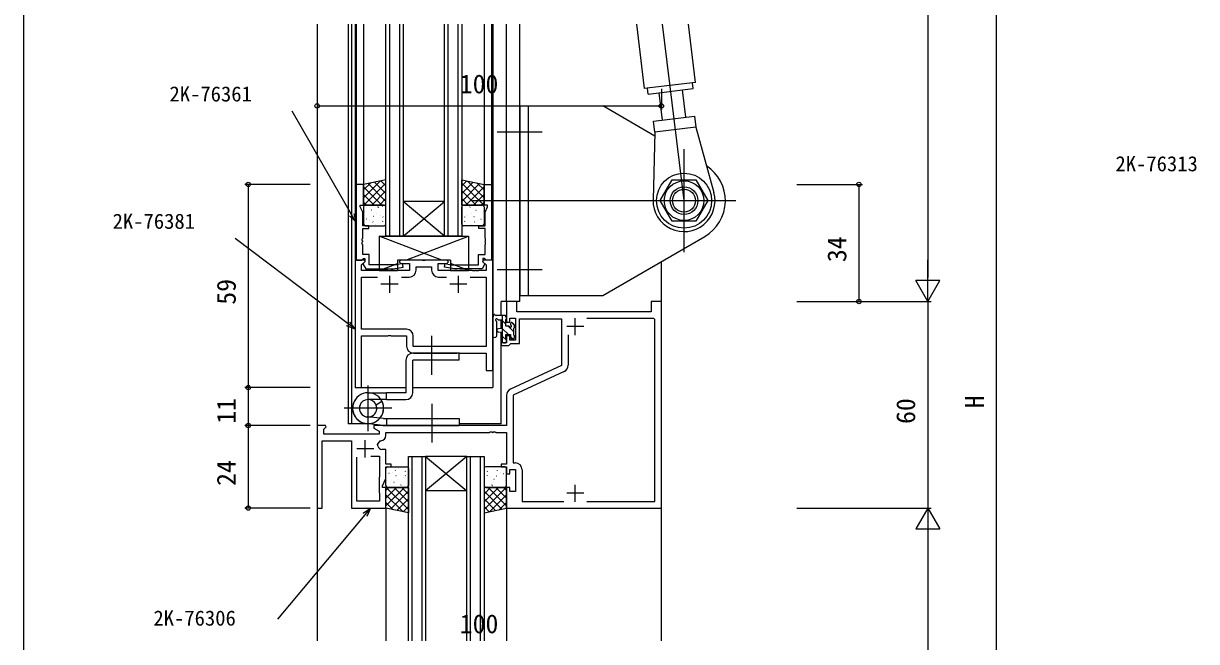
# Model space of a CAD drawing. Units: millimetres, scale not verified. Extents: x -437 to 438, y -344 to 341.
# Drawn here: x -436.7 to -95.9, y -97.5 to 82 of the extents above; entities that cross this region are included whole.
import ezdxf
from ezdxf.enums import TextEntityAlignment as Align

# ---------------------------------------------------------------- set-up
doc = ezdxf.new("R2010")
doc.units = ezdxf.units.MM
doc.header["$LTSCALE"] = 2
for name, color, linetype in [('0-2_YKK_11', 7, 'Continuous'), ('0-3_YKK_12', 2, 'Continuous'), ('0-4_YKK_13', 4, 'Continuous'), ('0-6_YKK_D', 6, 'Continuous'), ('0-7_YKK_ZWAK', 7, 'Continuous')]:
    doc.layers.add(name, color=color, linetype=linetype)
doc.styles.add('ＭＳ ゴシック', font='')
doc.styles.get('ＭＳ ゴシック').set_extended_font_data('MS Gothic')

msp = doc.modelspace()

# ---------------------------------------------------------------- linework, layer by layer
at = {"layer": '0-2_YKK_11'}
for p, q in [((-330.375, 8.798), (-330.375, 3.798)), ((-326.914, 8.368), (-324.645, 8.368)), ((-316.105, 8.368), (-313.837, 8.368)), ((-310.375, 8.798), (-310.375, 3.798)), ((-327.875, 6.298), (-332.875, 6.298)), ((-307.875, 6.298), (-312.875, 6.298)), ((-273.877, -6.002), (-278.877, -6.002)), ((-276.377, -8.502), (-276.377, -3.502)), ((-278.447, -8.402), (-278.447, -17.196)), ((-337.377, -44.002), (-337.377, -39.002)), ((-334.877, -41.502), (-339.877, -41.502)), ((-273.877, -54.402), (-278.877, -54.402)), ((-276.377, -56.902), (-276.377, -51.902))]:
    msp.add_line(p, q, dxfattribs=at)
for points in [[(-340.077, 35.298), (-340.077, 13.298), (-338.447, 13.298), (-338.147, 13.598), (-337.947, 13.798), (-337.477, 13.798), (-337.477, 12.848), (-337.977, 12.348), (-337.977, 12.011), (-337.277, 10.798), (-329.269, 10.798), (-326.39, 11.306), (-326.564, 12.291), (-328.222, 11.998), (-336.277, 11.998), (-336.277, 14.998), (-338.147, 14.998), (-338.147, 17.79), (-338.267, 17.973), (-338.267, 18.523), (-338.147, 18.707), (-338.147, 18.79), (-338.267, 18.973), (-338.267, 19.523), (-338.147, 19.707), (-338.147, 22.498), (-336.377, 22.498), (-336.377, 23.298), (-338.147, 23.298), (-338.147, 27.233), (-338.877, 28.798), (-338.877, 29.298), (-337.877, 29.298), (-337.877, 35.298)], [(-300.677, 35.298), (-300.677, 13.298), (-302.307, 13.298), (-302.607, 13.598), (-302.807, 13.798), (-303.277, 13.798), (-303.277, 12.848), (-302.777, 12.348), (-302.777, 12.011), (-303.477, 10.798), (-311.485, 10.798), (-314.364, 11.306), (-314.19, 12.291), (-312.532, 11.998), (-304.477, 11.998), (-304.477, 14.998), (-302.607, 14.998), (-302.607, 17.79), (-302.487, 17.973), (-302.487, 18.523), (-302.607, 18.707), (-302.607, 18.79), (-302.487, 18.973), (-302.487, 19.523), (-302.607, 19.707), (-302.607, 22.498), (-304.377, 22.498), (-304.377, 23.298), (-302.607, 23.298), (-302.607, 27.233), (-301.877, 28.798), (-301.877, 29.298), (-302.877, 29.298), (-302.877, 35.298)]]:
    msp.add_lwpolyline(points, close=True, dxfattribs=at)
for points in [[(-340.375, 13.298), (-340.375, -23.702), (-338.445, -23.702), (-338.445, -8.702), (-330.834, -8.702), (-330.65, -8.582), (-330.1, -8.582), (-329.917, -8.702), (-325.375, -8.702), (-325.375, -11.702)], [(-329.917, 10.298), (-330.1, 10.178), (-330.65, 10.178), (-330.834, 10.298), (-338.445, 10.298), (-338.445, 11.904), (-337.421, 12.928), (-337.575, 13.298), (-340.375, 13.298)], [(-323.375, -13.702), (-310.834, -13.702), (-310.65, -13.582), (-310.1, -13.582), (-309.917, -13.702), (-302.305, -13.702), (-302.305, -18.702), (-300.375, -18.702), (-300.375, 13.298), (-303.176, 13.298), (-303.329, 12.928), (-302.305, 11.904), (-302.305, 10.298), (-304.417, 10.298), (-304.6, 10.178), (-305.15, 10.178), (-305.334, 10.298), (-305.417, 10.298), (-305.6, 10.178), (-306.15, 10.178), (-306.334, 10.298), (-309.917, 10.298), (-310.1, 10.178), (-310.65, 10.178), (-310.834, 10.298), (-316.175, 10.298), (-316.175, 12.298), (-313.675, 12.298), (-313.175, 12.798), (-313.675, 13.298), (-319.917, 13.298), (-320.1, 13.178), (-320.65, 13.178), (-320.834, 13.298), (-327.075, 13.298), (-327.575, 12.798), (-327.075, 12.298), (-324.575, 12.298), (-324.575, 10.298), (-329.917, 10.298)], [(-322.645, 10.368), (-322.645, 11.368), (-318.105, 11.368), (-318.105, 10.368)], [(-325.445, -6.772), (-338.445, -6.772), (-338.445, 8.368), (-333.837, 8.368)], [(-306.914, 8.368), (-302.305, 8.368), (-302.305, -11.772), (-323.445, -11.772), (-323.445, -8.772)], [(-251.377, -58.702), (-251.377, 1.298), (-254.377, 1.298), (-254.377, -1.702), (-293.377, -1.702), (-293.377, 1.298), (-296.377, 1.298), (-296.377, -4.702), (-295.377, -4.702), (-295.377, -3.502), (-293.777, -3.502), (-293.777, -9.902), (-295.377, -9.902), (-295.377, -8.702), (-296.377, -8.702), (-296.377, -10.702), (-297.877, -10.702), (-297.877, -11.502), (-295.677, -11.502), (-295.377, -11.202), (-295.077, -10.902), (-292.577, -10.902), (-292.577, -3.702), (-280.377, -3.702), (-280.377, -17.241), (-295.222, -24.163)], [(-273.014, -56.772), (-253.307, -56.772), (-253.307, -3.932), (-253.607, -3.632), (-273.014, -3.632)], [(-279.602, -19.009), (-294.447, -25.931), (-294.447, -45.572), (-293.847, -45.572)], [(-296.377, -25.976), (-296.377, -34.702), (-334.877, -34.702), (-334.877, -35.502), (-333.377, -36.368), (-333.377, -37.202), (-349.447, -37.202), (-349.447, -35.796), (-348.741, -35.09), (-348.901, -34.702), (-351.377, -34.702), (-351.377, -58.702), (-349.877, -58.702), (-349.877, -39.132), (-341.377, -39.132), (-341.377, -58.702), (-331.377, -58.702), (-331.377, -52.702), (-332.377, -52.702), (-332.377, -52.202), (-331.377, -50.057), (-331.377, -46.702), (-329.877, -46.702), (-329.877, -45.902), (-331.377, -45.902), (-331.377, -41.672), (-332.566, -41.672)], [(-331.377, -37.632), (-331.377, -36.702), (-301.335, -36.702), (-301.152, -36.582), (-300.602, -36.582), (-300.419, -36.702), (-300.335, -36.702), (-300.152, -36.582), (-299.602, -36.582), (-299.419, -36.702), (-296.377, -36.702), (-296.377, -45.902), (-297.877, -45.902), (-297.877, -46.702), (-296.377, -46.702), (-296.377, -48.702), (-295.377, -48.702), (-295.377, -47.502), (-293.777, -47.502), (-293.777, -53.902), (-295.377, -53.902), (-295.377, -52.702), (-296.377, -52.702), (-296.377, -58.702), (-251.377, -58.702)], [(-333.805, -40.205), (-333.053, -39.132), (-332.877, -39.132)], [(-335.827, -43.602), (-333.307, -43.602), (-333.307, -49.629), (-333.377, -49.779), (-333.377, -54.202), (-333.307, -54.352), (-333.307, -56.702), (-339.877, -56.702), (-339.877, -43.902)], [(-291.847, -47.572), (-291.847, -56.772), (-279.74, -56.772)]]:
    msp.add_lwpolyline(points, dxfattribs=at)
for centre, radius, start, end in [((-324.645, 10.368), 2, 270.00002, 0), ((-316.105, 10.368), 2, 180.00004, 270.00002), ((-325.445, -8.772), 2, 0.00002, 90), ((-323.375, -11.702), 2, 180.00004, 270.00002), ((-280.447, -17.196), 2, 294.99998, 0), ((-294.377, -25.976), 2, 115.00002, 180.00002), ((-337.377, -41.502), 3.8, 10.94086, 19.95635), ((-332.566, -40.572), 1.1, 190.94088, 270), ((-332.877, -37.632), 1.5, 270, 359.99998), ((-293.847, -47.572), 2, 0, 89.99998)]:
    msp.add_arc(centre, radius, start, end, dxfattribs=at)
at = {"layer": '0-3_YKK_12'}
for p, q in [((-351.377, 81.799), (-351.377, -97.202)), ((-342.377, 81.799), (-342.377, -34.202)), ((-341.377, 81.799), (-341.377, -34.202)), ((-340.377, 81.799), (-340.377, -23.702)), ((-340.077, 81.799), (-340.077, 13.298)), ((-337.877, 81.799), (-337.877, 35.109)), ((-330.375, 81.799), (-330.375, 20.3)), ((-327.375, 20.3), (-327.375, 81.799)), ((-326.375, 81.799), (-326.375, 20.3)), ((-313.375, 81.799), (-313.375, 20.3)), ((-310.375, 20.3), (-310.375, 81.799)), ((-309.375, 81.799), (-309.375, 20.3)), ((-302.877, 81.799), (-302.877, 35.121)), ((-300.677, 81.799), (-300.677, 13.298)), ((-300.377, 81.799), (-300.377, -23.702)), ((-296.377, 1.298), (-296.377, 81.799)), ((-292.477, 1.298), (-292.477, 81.799)), ((-314.375, 30.3), (-326.375, 30.3)), ((-314.375, 20.3), (-326.375, 30.3)), ((-326.375, 20.3), (-314.375, 30.3)), ((-314.375, 20.3), (-326.375, 20.3)), ((-337.877, 12.472), (-337.877, 12.448)), ((-251.377, -97.202), (-251.377, 12.922)), ((-292.477, 1.298), (-297.877, 1.298)), ((-297.877, -2.802), (-297.877, 1.298)), ((-297.877, -6.528), (-297.877, -4.002)), ((-297.877, -34.202), (-297.877, -7.675)), ((-340.375, -23.702), (-325.58, -23.702)), ((-323.573, -23.702), (-300.379, -23.702)), ((-336.815, -34.202), (-342.377, -34.202)), ((-297.877, -34.202), (-310.077, -34.202)), ((-323.877, -43.704), (-323.877, -97.202)), ((-320.877, -97.202), (-320.877, -43.704)), ((-319.877, -43.704), (-319.877, -97.202)), ((-307.877, -43.704), (-319.877, -43.704)), ((-307.877, -43.704), (-319.877, -53.704)), ((-319.877, -43.704), (-307.877, -53.704)), ((-306.877, -43.704), (-306.877, -97.202)), ((-303.877, -97.202), (-303.877, -43.704)), ((-302.877, -43.704), (-302.877, -97.202)), ((-307.877, -53.704), (-319.877, -53.704)), ((-331.377, -58.702), (-331.377, -97.202)), ((-296.377, -58.709), (-296.377, -97.202))]:
    msp.add_line(p, q, dxfattribs=at)
for points in [[(-326.375, 20.3), (-331.375, 20.3), (-331.375, 81.799)], [(-309.375, 20.3), (-314.375, 20.3), (-314.375, 81.799)], [(-324.877, -97.202), (-324.877, -43.704), (-319.877, -43.704)], [(-307.877, -97.202), (-307.877, -43.704), (-302.877, -43.704)]]:
    msp.add_lwpolyline(points, dxfattribs=at)
at = {"layer": '0-4_YKK_13'}
for p, q in [((-258.621, 81.799), (-256.328, 63.124)), ((-244.777, 30.589), (-251.065, 81.799)), ((-241.44, 64.952), (-243.509, 81.799)), ((-241.44, 64.952), (-256.328, 63.124)), ((-242.126, 63.155), (-242.333, 64.842)), ((-255.228, 61.546), (-255.435, 63.234)), ((-255.228, 61.546), (-242.126, 63.155)), ((-252.151, 61.924), (-251.176, 53.984)), ((-244.228, 54.837), (-245.203, 62.777)), ((-292.477, 58.089), (-268.408, 58.089)), ((-292.477, 58.089), (-292.477, 3.089)), ((-289.977, 3.089), (-289.977, 58.089)), ((-253.266, 49.346), (-268.408, 58.089)), ((-253.657, 53.679), (-241.747, 55.141)), ((-299.107, 50.589), (-285.977, 50.589)), ((-253.267, 50.503), (-253.774, 30.821)), ((-244.777, 15.589), (-244.777, 45.589)), ((-333.022, 36.298), (-337.875, 31.445)), ((-335.85, 35.716), (-337.875, 33.69)), ((-337.875, 34.633), (-332.541, 29.298)), ((-331.375, 35.7), (-337.777, 29.298)), ((-336.566, 35.568), (-331.375, 30.378)), ((-334.704, 35.952), (-331.375, 32.623)), ((-332.843, 36.335), (-331.375, 34.868)), ((-307.908, 36.335), (-309.375, 34.868)), ((-306.046, 35.952), (-309.375, 32.623)), ((-309.375, 35.7), (-302.973, 29.298)), ((-304.185, 35.568), (-309.375, 30.378)), ((-302.875, 34.633), (-308.209, 29.298)), ((-307.728, 36.298), (-302.875, 31.445)), ((-304.9, 35.716), (-302.875, 33.69)), ((-248.241, 36.589), (-241.313, 36.589)), ((-241.313, 36.589), (-237.849, 30.589)), ((-337.875, 32.388), (-334.786, 29.298)), ((-331.375, 33.455), (-335.532, 29.298)), ((-331.375, 31.21), (-333.287, 29.298)), ((-309.375, 33.455), (-305.218, 29.298)), ((-309.375, 31.21), (-307.463, 29.298)), ((-302.875, 32.388), (-305.964, 29.298)), ((-337.875, 30.143), (-337.031, 29.298)), ((-337.875, 28.798), (-337.875, 23.798)), ((-337.599, 27.4), (-337.643, 27.424)), ((-331.875, 29.298), (-337.375, 29.298)), ((-336.196, 29.081), (-336.203, 29.089)), ((-335.522, 27.832), (-335.566, 27.856)), ((-333.747, 28.693), (-333.793, 28.781)), ((-333.498, 28.566), (-333.542, 28.59)), ((-332.435, 28.897), (-332.442, 28.904)), ((-331.421, 28.998), (-331.465, 29.022)), ((-331.375, 23.798), (-331.375, 28.798)), ((-309.375, 23.798), (-309.375, 28.798)), ((-309.329, 28.998), (-309.285, 29.022)), ((-308.875, 29.298), (-303.375, 29.298)), ((-308.315, 28.897), (-308.308, 28.904)), ((-307.253, 28.566), (-307.209, 28.59)), ((-307.004, 28.693), (-306.957, 28.781)), ((-306.207, 30.589), (-289.977, 30.589)), ((-305.228, 27.832), (-305.184, 27.856)), ((-304.554, 29.081), (-304.548, 29.089)), ((-302.875, 30.143), (-303.719, 29.298)), ((-303.151, 27.4), (-303.107, 27.424)), ((-302.875, 28.798), (-302.875, 23.798)), ((-289.977, 30.589), (-259.777, 30.589)), ((-259.777, 30.589), (-229.777, 30.589)), ((-237.849, 30.589), (-241.313, 24.589)), ((-336.956, 25.208), (-337, 25.232)), ((-336.04, 24.894), (-336.047, 24.901)), ((-335.129, 24.317), (-335.176, 24.406)), ((-334.931, 25.942), (-334.975, 25.966)), ((-334.254, 26.914), (-334.261, 26.921)), ((-332.855, 26.374), (-332.899, 26.398)), ((-332.263, 24.485), (-332.307, 24.509)), ((-332.24, 25.842), (-332.287, 25.93)), ((-332.28, 24.709), (-332.286, 24.717)), ((-308.51, 25.842), (-308.463, 25.93)), ((-308.487, 24.485), (-308.443, 24.509)), ((-308.471, 24.709), (-308.464, 24.717)), ((-307.896, 26.374), (-307.852, 26.398)), ((-306.496, 26.914), (-306.489, 26.921)), ((-305.819, 25.942), (-305.775, 25.966)), ((-305.621, 24.317), (-305.574, 24.406)), ((-304.71, 24.894), (-304.703, 24.901)), ((-303.794, 25.208), (-303.75, 25.232)), ((-241.313, 24.589), (-248.241, 24.589)), ((-337.375, 23.298), (-331.875, 23.298)), ((-336.365, 23.318), (-336.409, 23.342)), ((-334.288, 23.751), (-334.332, 23.774)), ((-303.375, 23.298), (-308.875, 23.298)), ((-306.462, 23.751), (-306.418, 23.774)), ((-304.386, 23.318), (-304.342, 23.342)), ((-333.377, 20.3), (-333.377, 10.301)), ((-315.177, 13.301), (-333.377, 20.3)), ((-325.577, 13.301), (-307.377, 20.3)), ((-268.408, 3.089), (-238.777, 20.197)), ((-333.377, 10.301), (-328.077, 12.339)), ((-333.377, 10.301), (-328.077, 10.301)), ((-328.077, 13.301), (-328.077, 10.301)), ((-312.677, 13.301), (-328.077, 13.301)), ((-312.677, 13.301), (-312.677, 10.301)), ((-307.377, 10.301), (-312.677, 12.339)), ((-312.677, 10.301), (-307.377, 10.301)), ((-299.107, 10.589), (-285.977, 10.589)), ((-292.477, 3.089), (-268.408, 3.089)), ((-300.377, -8.53), (-300.377, -3.367)), ((-296.677, -2.802), (-299.357, -2.802)), ((-297.577, -2.802), (-297.577, -10.402)), ((-296.377, -3.202), (-296.778, -2.802)), ((-296.377, -3.702), (-296.377, -3.102)), ((-299.177, -8.53), (-299.174, -4.569)), ((-298.757, -4.002), (-297.577, -4.002)), ((-297.577, -6.502), (-298.721, -6.604)), ((-296.577, -5.248), (-297.577, -4.248)), ((-295.768, -8.302), (-297.577, -6.493)), ((-294.277, -7.548), (-295.923, -5.902)), ((-295.177, -5.102), (-295.177, -5.441)), ((-294.106, -5.474), (-294.749, -4.83)), ((-294.165, -5.39), (-294.665, -4.89)), ((-294.277, -8.502), (-294.277, -6.402)), ((-294.077, -6.202), (-294.077, -5.602)), ((-318.075, -17.865), (-318.075, -8.695)), ((-318.075, -19.952), (-318.075, -9.452)), ((-297.577, -7.702), (-298.721, -7.6)), ((-296.377, -9.938), (-297.577, -8.738)), ((-296.377, -10.402), (-296.377, -9.802)), ((-294.568, -9.502), (-295.177, -8.893)), ((-294.877, -9.502), (-294.377, -9.502)), ((-294.077, -9.202), (-294.077, -8.702)), ((-297.277, -10.702), (-296.677, -10.702)), ((-325.58, -15.702), (-325.58, -25.177)), ((-310.08, -13.702), (-323.58, -13.702)), ((-310.08, -13.702), (-323.58, -13.702)), ((-323.575, -25.177), (-323.575, -15.702)), ((-310.08, -15.702), (-323.575, -15.702)), ((-310.08, -15.702), (-310.08, -13.702)), ((-336.575, -36.35), (-336.575, -23.053)), ((-336.575, -25.177), (-331.275, -25.177)), ((-331.275, -27.177), (-336.575, -27.177)), ((-325.58, -25.177), (-331.275, -25.177)), ((-331.275, -27.177), (-331.275, -25.177)), ((-331.275, -27.177), (-325.58, -27.177)), ((-329.646, -29.702), (-343.505, -29.702)), ((-334.269, -28.673), (-332.544, -27.677)), ((-318.08, -28.452), (-318.08, -38.952)), ((-318.08, -29.054), (-318.08, -39.63)), ((-332.075, -32.702), (-336.833, -32.213)), ((-332.075, -32.702), (-310.08, -32.702)), ((-331.275, -32.702), (-331.275, -34.702)), ((-310.08, -32.702), (-310.08, -34.702)), ((-332.29, -34.69), (-337.058, -34.176)), ((-332.29, -34.69), (-337.058, -34.176)), ((-332.075, -34.702), (-310.08, -34.702)), ((-331.377, -52.202), (-331.377, -47.202)), ((-330.877, -46.702), (-325.377, -46.702)), ((-329.867, -46.721), (-329.91, -46.745)), ((-327.79, -47.154), (-327.834, -47.178)), ((-324.877, -47.202), (-324.877, -52.202)), ((-302.877, -47.202), (-302.877, -52.202)), ((-296.877, -46.702), (-302.377, -46.702)), ((-299.964, -47.154), (-299.92, -47.178)), ((-297.888, -46.721), (-297.844, -46.745)), ((-296.377, -52.202), (-296.377, -47.202)), ((-331.101, -50.803), (-331.145, -50.827)), ((-330.458, -48.611), (-330.502, -48.635)), ((-329.542, -48.297), (-329.549, -48.305)), ((-328.631, -47.72), (-328.678, -47.809)), ((-328.433, -49.345), (-328.477, -49.369)), ((-327.756, -50.317), (-327.763, -50.325)), ((-326.357, -49.778), (-326.4, -49.802)), ((-325.765, -47.888), (-325.809, -47.912)), ((-325.742, -49.245), (-325.789, -49.333)), ((-325.781, -48.112), (-325.788, -48.12)), ((-302.012, -49.245), (-301.965, -49.333)), ((-301.989, -47.888), (-301.945, -47.912)), ((-301.973, -48.112), (-301.966, -48.12)), ((-301.398, -49.778), (-301.354, -49.802)), ((-299.998, -50.317), (-299.991, -50.325)), ((-299.321, -49.345), (-299.277, -49.369)), ((-299.123, -47.72), (-299.076, -47.809)), ((-298.212, -48.297), (-298.205, -48.305)), ((-297.296, -48.611), (-297.252, -48.635)), ((-296.653, -50.803), (-296.609, -50.827)), ((-331.377, -53.546), (-330.533, -52.702)), ((-331.377, -55.791), (-328.288, -52.702)), ((-331.377, -58.036), (-326.043, -52.702)), ((-324.877, -59.103), (-331.279, -52.702)), ((-325.377, -52.702), (-330.877, -52.702)), ((-330.067, -58.971), (-324.877, -53.781)), ((-329.698, -52.485), (-329.705, -52.492)), ((-329.024, -51.235), (-329.068, -51.259)), ((-324.877, -56.858), (-329.034, -52.702)), ((-327.249, -52.096), (-327.295, -52.185)), ((-327, -51.969), (-327.044, -51.993)), ((-324.877, -54.613), (-326.789, -52.702)), ((-325.937, -52.3), (-325.944, -52.307)), ((-324.923, -52.402), (-324.967, -52.426)), ((-302.877, -54.613), (-300.965, -52.702)), ((-302.877, -56.858), (-298.72, -52.702)), ((-302.877, -59.103), (-296.475, -52.702)), ((-297.687, -58.971), (-302.877, -53.781)), ((-302.831, -52.402), (-302.787, -52.426)), ((-302.377, -52.702), (-296.877, -52.702)), ((-301.817, -52.3), (-301.81, -52.307)), ((-296.377, -58.036), (-301.711, -52.702)), ((-300.755, -51.969), (-300.711, -51.993)), ((-300.505, -52.096), (-300.459, -52.185)), ((-296.377, -55.791), (-299.466, -52.702)), ((-298.73, -51.235), (-298.686, -51.259)), ((-298.056, -52.485), (-298.049, -52.492)), ((-296.377, -53.546), (-297.221, -52.702)), ((-326.524, -59.702), (-331.377, -54.849)), ((-329.352, -59.119), (-331.377, -57.094)), ((-328.206, -59.355), (-324.877, -56.026)), ((-299.548, -59.355), (-302.877, -56.026)), ((-301.23, -59.702), (-296.377, -54.849)), ((-298.402, -59.119), (-296.377, -57.094)), ((-326.344, -59.739), (-324.877, -58.271)), ((-301.41, -59.739), (-302.877, -58.271))]:
    msp.add_line(p, q, dxfattribs=at)
for points in [[(-241.747, 55.141), (-241.357, 51.965), (-236.103, 32.99)], [(-241.357, 51.965), (-253.267, 50.503), (-253.657, 53.679)], [(-248.241, 24.589), (-251.705, 30.589), (-248.241, 36.589)], [(-333.377, 20.3), (-307.377, 20.3), (-307.377, 10.301)], [(-295.638, -5.902), (-296.577, -5.902), (-296.577, -3.902)], [(-296.577, -9.602), (-296.577, -8.302), (-295.177, -8.302), (-295.177, -9.202)]]:
    msp.add_lwpolyline(points, dxfattribs=at)
for points in [[(-331.375, 36.638), (-337.875, 35.298), (-337.875, 29.298), (-331.375, 29.298)], [(-309.375, 36.638), (-302.875, 35.298), (-302.875, 29.298), (-309.375, 29.298)], [(-324.877, -60.041), (-331.377, -58.702), (-331.377, -52.702), (-324.877, -52.702)], [(-302.877, -60.041), (-296.377, -58.702), (-296.377, -52.702), (-302.877, -52.702)]]:
    msp.add_lwpolyline(points, close=True, dxfattribs=at)
for radius in [8, 5.75, 4, 3.324]:
    msp.add_circle((-244.777, 30.589), radius, dxfattribs=at)
for centre, radius, start, end in [((-244.777, 30.589), 12, 300, 57.25071), ((-244.777, 30.589), 9, 178.52483, 15.47517), ((-337.375, 28.798), 0.5, 90, 180), ((-331.875, 28.798), 0.5, 0, 90), ((-308.875, 28.798), 0.5, 90, 180), ((-303.375, 28.798), 0.5, 0, 90), ((-337.375, 23.798), 0.5, 180, 270), ((-331.875, 23.798), 0.5, 270, 0), ((-308.875, 23.798), 0.5, 180, 270), ((-303.375, 23.798), 0.5, 270, 0), ((-300.077, -3.367), 0.3, 130.52878, 180), ((-300.467, -2.911), 0.3, 310.52878, 10.52878), ((-299.877, -2.802), 0.3, 30, 190.52878), ((-299.357, -2.502), 0.3, 210, 270), ((-296.677, -3.102), 0.3, 0, 90), ((-299.277, -4.002), 0.3, 30, 250.81024), ((-299.474, -4.568), 0.3, 359.95977, 70.81024), ((-298.677, -7.102), 0.5, 95.09207, 264.90793), ((-298.757, -3.702), 0.3, 210, 270), ((-296.577, -3.702), 0.2, 270, 0), ((-295.638, -6.202), 0.3, 33.05573, 90), ((-295.177, -5.902), 0.25, 213.05573, 56.94427), ((-294.877, -5.102), 0.3, 45, 180), ((-294.877, -5.441), 0.3, 180, 236.94427), ((-294.277, -6.202), 0.2, 270, 0), ((-294.377, -5.602), 0.3, 0, 45), ((-299.777, -8.529), 0.6, 179.95977, 359.95977), ((-296.577, -9.802), 0.2, 0, 90), ((-294.877, -9.202), 0.3, 180, 270), ((-294.377, -9.202), 0.3, 270, 0), ((-294.277, -8.702), 0.2, 0, 90), ((-297.277, -10.402), 0.3, 180, 270), ((-296.677, -10.402), 0.3, 270, 0), ((-323.58, -15.702), 2, 90, 180), ((-336.575, -29.677), 4.5, 90, 26.3878), ((-336.575, -29.702), 4.5, 147.39768, 83.84229), ((-336.575, -29.702), 2.525, 90, 24.04725), ((-336.575, -29.702), 2.525, 147.39768, 84.14137), ((-325.58, -25.177), 2, 270, 0), ((-332.075, -32.702), 2, 263.84229, 269.99997), ((-330.877, -47.202), 0.5, 90, 180), ((-325.377, -47.202), 0.5, 0, 90), ((-302.377, -47.202), 0.5, 90, 180), ((-296.877, -47.202), 0.5, 0, 90), ((-330.877, -52.202), 0.5, 180, 270), ((-325.377, -52.202), 0.5, 270, 0), ((-302.377, -52.202), 0.5, 180, 270), ((-296.877, -52.202), 0.5, 270, 0)]:
    msp.add_arc(centre, radius, start, end, dxfattribs=at)
at = {"layer": '0-6_YKK_D'}
for p, q in [((-173.977, 199.3), (-173.977, 8.298)), ((-153.977, -251.702), (-153.977, 199.3)), ((-351.374, 63.089), (-351.374, 57.089)), ((-251.377, 63.089), (-251.377, 57.089)), ((-351.374, 58.089), (-251.377, 58.089)), ((-353.377, 35.298), (-372.377, 35.298)), ((-371.377, 35.298), (-371.377, -23.702)), ((-211.977, 35.298), (-192.977, 35.298)), ((-193.977, 35.298), (-193.977, 1.298)), ((-173.977, 1.298), (-173.977, 13.423)), ((-173.977, 1.298), (-177.477, 7.361)), ((-170.477, 7.361), (-177.477, 7.361)), ((-173.977, 1.298), (-170.477, 7.361)), ((-211.977, 1.298), (-192.977, 1.298)), ((-211.977, 1.298), (-172.977, 1.298)), ((-211.977, 1.298), (-172.977, 1.298)), ((-173.977, 1.298), (-173.977, -58.702)), ((-353.377, -23.702), (-372.377, -23.702)), ((-353.377, -23.702), (-372.377, -23.702)), ((-371.377, -23.702), (-371.377, -34.702)), ((-353.377, -34.702), (-372.377, -34.702)), ((-353.377, -34.702), (-372.377, -34.702)), ((-371.377, -34.702), (-371.377, -58.702)), ((-353.377, -58.702), (-372.377, -58.702)), ((-211.977, -58.702), (-172.977, -58.702)), ((-173.977, -58.702), (-177.477, -64.764)), ((-173.977, -58.702), (-170.477, -64.764)), ((-173.977, -58.702), (-173.977, -70.826)), ((-177.477, -64.764), (-170.477, -64.764)), ((-173.977, -65.702), (-173.977, -251.702))]:
    msp.add_line(p, q, dxfattribs=at)
for points in [[(-340.077, 24.336), (-341.35, 26.545), (-358.655, 56.569)], [(-340.758, 26.886), (-340.077, 24.336), (-341.942, 26.204)], [(-340.375, -6.742), (-342.409, -5.203), (-375.168, 19.592)], [(-341.996, -4.659), (-340.375, -6.742), (-342.821, -5.748)], [(-335.864, -58.702), (-337.502, -60.656), (-362.874, -90.927)], [(-338.026, -60.217), (-335.864, -58.702), (-336.979, -61.095)]]:
    msp.add_lwpolyline(points, dxfattribs=at)
for centre in [(-351.374, 58.089), (-251.377, 58.089), (-371.377, 35.298), (-193.977, 35.298), (-193.977, 1.298), (-371.377, -23.702), (-371.377, -23.702), (-371.377, -34.702), (-371.377, -34.702), (-371.377, -58.702)]:
    msp.add_circle(centre, 0.637, dxfattribs=at)
at = {"layer": '0-7_YKK_ZWAK'}
msp.add_line((-436.7, 306.3), (-436.7, -343.7), dxfattribs=at)

# ---------------------------------------------------------------- texts
at = {"layer": '0-6_YKK_D', "style": 'ＭＳ ゴシック'}
for s, height, p in [('100', 5.499, (-309.941, 60.089)), ('2K-76361', 4.399, (-394.28, 58.069)), ('2K-76313', 4.399, (-119.451, 37.8)), ('2K-76381', 4.399, (-410.793, 21.092)), ('2K-76306', 4.399, (-398.943, -94.152)), ('100', 5.499, (-309.942, -96.702))]:
    msp.add_text(s, height=height, dxfattribs=at).set_placement(p, align=Align.BOTTOM_LEFT)
for s, p in [('34', (-195.977, 12.737)), ('59', (-373.377, 0.365)), ('11', (-373.377, -34.209)), ('60', (-175.977, -34.263)), ('H', (-155.977, -29.695)), ('24', (-373.377, -52.263))]:
    msp.add_text(s, height=5.499, rotation=90, dxfattribs=at).set_placement(p, align=Align.BOTTOM_LEFT)

doc.saveas('drawing.dxf')
